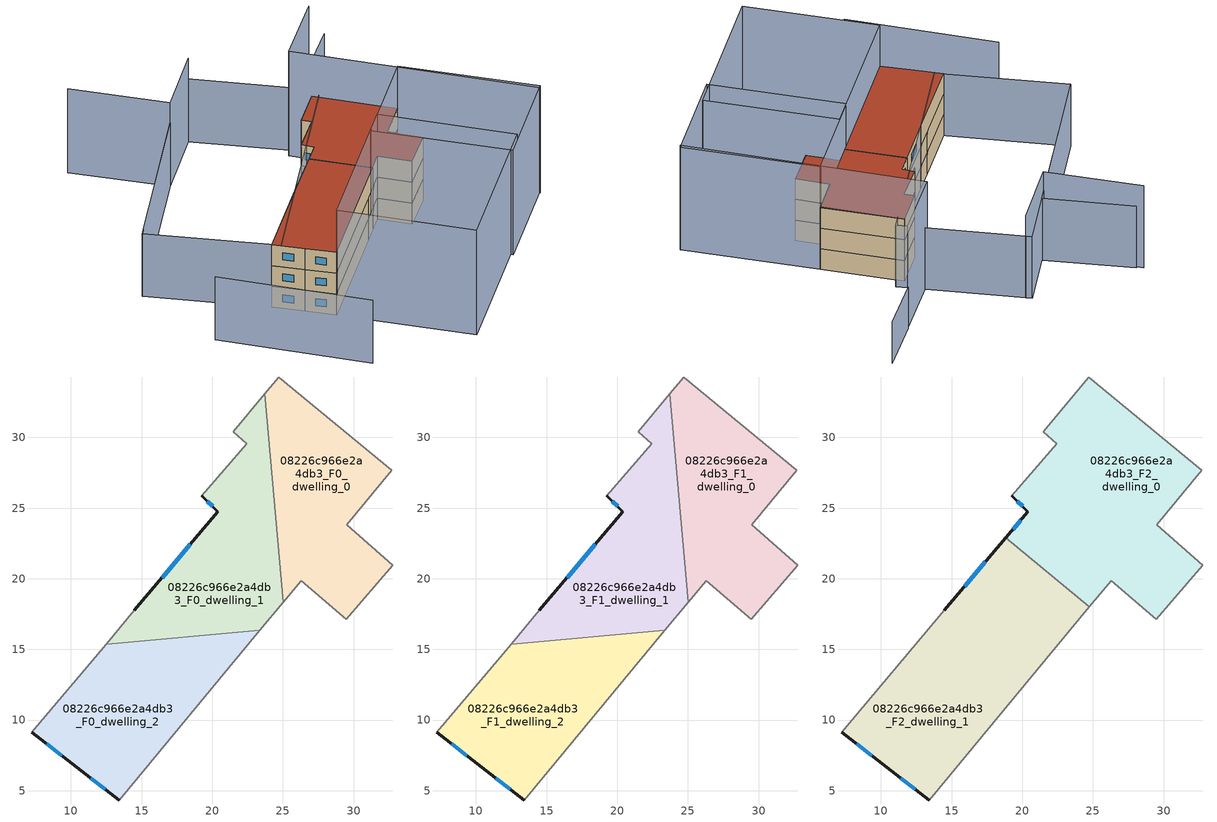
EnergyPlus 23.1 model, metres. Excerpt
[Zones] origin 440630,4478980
08226c966e2a4db3_F0_dwelling_0
 floor ground (EU_floor_Construction): 32.72,27.67 29.54,23.81 32.79,20.97 29.48,17.15 26.28,19.86 25.02,18.33 23.72,33.08 24.72,34.28 z0
 wall adiabatic (EU_wall_Construction): 25.02,18.33 26.28,19.86 29.48,17.15 32.79,20.97 29.54,23.81 32.72,27.67 24.72,34.28 23.72,33.08 z0:3
 wall to 08226c966e2a4db3_F0_dwelling_1 (EU_wall_Construction): 23.72,33.08 25.02,18.33 z0:3
08226c966e2a4db3_F0_dwelling_1
 floor ground (EU_floor_Construction): 23.72,33.08 25.02,18.33 23.37,16.34 12.48,15.38 14.49,17.76 20.41,24.75 19.26,25.86 22.44,29.57 21.5,30.42 z0
 wall outside (EU_wall_Construction): 19.26,25.86 20.41,24.75 14.49,17.76 z0:3
 wall adiabatic (EU_wall_Construction): 23.72,33.08 21.5,30.42 22.44,29.57 19.26,25.86 / 23.37,16.34 25.02,18.33 / 14.49,17.76 12.48,15.38 z0:3
 wall to 08226c966e2a4db3_F0_dwelling_2 (EU_wall_Construction): 12.48,15.38 23.37,16.34 z0:3
 window (EU_Window_Construction): 18.45,22.44 16.45,20.08 / 19.64,25.5 20.03,25.12 z0.99:2.01
08226c966e2a4db3_F0_dwelling_2
 floor ground (EU_floor_Construction): 23.37,16.34 13.43,4.34 10.4,6.66 7.22,9.13 12.48,15.38 z0
 wall outside (EU_wall_Construction): 7.22,9.13 10.4,6.66 13.43,4.34 z0:3
 wall adiabatic (EU_wall_Construction): 13.43,4.34 23.37,16.34 / 12.48,15.38 7.22,9.13 z0:3
 window (EU_Window_Construction): 11.4,5.89 12.42,5.11 / 8.27,8.31 9.35,7.48 z0.99:2.01
08226c966e2a4db3_F1_dwelling_0
 floor to 08226c966e2a4db3_F0_dwelling_0 (EU_floor_Construction): 32.72,27.67 29.54,23.81 32.79,20.97 29.48,17.15 26.28,19.86 25.02,18.33 23.72,33.08 24.72,34.28 z3
 wall adiabatic (EU_wall_Construction): 25.02,18.33 26.28,19.86 29.48,17.15 32.79,20.97 29.54,23.81 32.72,27.67 24.72,34.28 23.72,33.08 z3:6
 wall to 08226c966e2a4db3_F1_dwelling_1 (EU_wall_Construction): 23.72,33.08 25.02,18.33 z3:6
08226c966e2a4db3_F1_dwelling_1
 floor to 08226c966e2a4db3_F0_dwelling_1 (EU_floor_Construction): 23.72,33.08 25.02,18.33 23.37,16.34 12.48,15.38 14.49,17.76 20.41,24.75 19.26,25.86 22.44,29.57 21.5,30.42 z3
 wall outside (EU_wall_Construction): 19.26,25.86 20.41,24.75 14.49,17.76 z3:6
 wall adiabatic (EU_wall_Construction): 23.72,33.08 21.5,30.42 22.44,29.57 19.26,25.86 / 23.37,16.34 25.02,18.33 / 14.49,17.76 12.48,15.38 z3:6
 wall to 08226c966e2a4db3_F1_dwelling_2 (EU_wall_Construction): 12.48,15.38 23.37,16.34 z3:6
 window (EU_Window_Construction): 18.45,22.44 16.45,20.08 / 19.64,25.5 20.03,25.12 z3.99:5.01
08226c966e2a4db3_F1_dwelling_2
 floor to 08226c966e2a4db3_F0_dwelling_2 (EU_floor_Construction): 23.37,16.34 13.43,4.34 10.4,6.66 7.22,9.13 12.48,15.38 z3
 wall outside (EU_wall_Construction): 7.22,9.13 10.4,6.66 13.43,4.34 z3:6
 wall adiabatic (EU_wall_Construction): 13.43,4.34 23.37,16.34 / 12.48,15.38 7.22,9.13 z3:6
 window (EU_Window_Construction): 11.4,5.89 12.42,5.11 / 8.27,8.31 9.35,7.48 z3.99:5.01
08226c966e2a4db3_F2_dwelling_0
 floor to 08226c966e2a4db3_F1_dwelling_0 (EU_floor_Construction): 32.72,27.67 29.54,23.81 32.79,20.97 29.48,17.15 26.28,19.86 25.02,18.33 23.72,33.08 24.72,34.28 z6
 floor to 08226c966e2a4db3_F1_dwelling_1 (EU_floor_Construction): 23.72,33.08 25.02,18.33 24.76,18.02 18.84,22.91 20.41,24.75 19.26,25.86 22.44,29.57 21.5,30.42 z6
 wall outside (EU_wall_Construction): 19.26,25.86 20.41,24.75 18.84,22.91 z6:9
 wall adiabatic (EU_wall_Construction): 24.76,18.02 26.28,19.86 29.48,17.15 32.79,20.97 29.54,23.81 32.72,27.67 24.72,34.28 21.5,30.42 22.44,29.57 19.26,25.86 z6:9
 wall to 08226c966e2a4db3_F2_dwelling_1 (EU_wall_Construction): 18.84,22.91 24.76,18.02 z6:9
 window (EU_Window_Construction): 19.89,24.14 19.36,23.52 / 19.64,25.5 20.03,25.12 z6.99:8.01
 roof outside (EU_roof_Construction): 29.48,17.15 32.79,20.97 29.54,23.81 32.72,27.67 24.72,34.28 21.5,30.42 22.44,29.57 19.26,25.86 20.41,24.75 18.84,22.91 24.76,18.02 26.28,19.86 z9
08226c966e2a4db3_F2_dwelling_1
 floor to 08226c966e2a4db3_F1_dwelling_1 (EU_floor_Construction): 24.76,18.02 23.37,16.34 12.48,15.38 14.49,17.76 18.84,22.91 z6
 floor to 08226c966e2a4db3_F1_dwelling_2 (EU_floor_Construction): 23.37,16.34 13.43,4.34 10.4,6.66 7.22,9.13 12.48,15.38 z6
 wall outside (EU_wall_Construction): 7.22,9.13 10.4,6.66 13.43,4.34 / 18.84,22.91 14.49,17.76 z6:9
 wall adiabatic (EU_wall_Construction): 13.43,4.34 24.76,18.02 / 14.49,17.76 7.22,9.13 z6:9
 window (EU_Window_Construction): 11.4,5.89 12.42,5.11 / 8.27,8.31 9.35,7.48 / 17.4,21.2 15.93,19.47 z6.99:8.01
 roof outside (EU_roof_Construction): 13.43,4.34 24.76,18.02 18.84,22.91 14.49,17.76 7.22,9.13 10.4,6.66 z9
shading: 45.83,16.33 22.58,36.05 / 22.58,36.05 28.73,43.29 / 13.42,4.35 26.29,19.86 / 26.29,19.86 39.28,9.08 / 39.28,9.08 26.42,-6.43 / 26.42,-6.43 13.42,4.35 / 32.72,27.67 46,16.7 / 46,16.7 37.42,6.31 / 37.42,6.31 24.14,17.27 / 24.14,17.27 32.72,27.67 z0:15; -1.6,6.08 12.92,-6.29 / -1.35,43.99 8.06,37.56 / 8.06,37.56 -4.94,18.53 / -5.46,17.78 12.58,44.22 / 12.58,44.22 26.2,34.92 / 26.2,34.92 8.16,8.49 / 8.16,8.49 -5.46,17.78 z0:9; 28.63,43.33 33.51,48.95 z0:6; 13.25,43.74 7.36,36.53 / 7.36,36.53 -2.21,44.34 z0:12
[Building]
EU S2 Campaign: North Axis=0; Terrain=City; Solar Distribution=FullExterior
[Site:Location]
Madrid: Latitude=40.5; Longitude=-3.5; Time Zone=1; Elevation=609
[SizingPeriod:WeatherFileDays]
AnnualSizingPeriod: Begin Month=1; Begin Day of Month=1; End Month=12; End Day of Month=31; Day of Week for Start Day=Monday; Use Weather File Daylight Saving Period=No; Use Weather File Rain and Snow Indicators=No
[MATERIAL]
EU_InternalMass_Material: Roughness=MediumRough; Thickness=0.1; Conductivity=1; Density=1800; Specific Heat=900; Thermal Absorptance=0.9; Solar Absorptance=0.7; Visible Absorptance=0.7
[MATERIAL:NOMASS] Roughness=MediumRough; Thermal Absorptance=0.9; Solar Absorptance=0.7; Visible Absorptance=0.7
Name | Thermal Resistance
EU_wall_NoMass | 0.609216
EU_roof_NoMass | 0.513268
EU_floor_NoMass | 0.568163
[WINDOWMATERIAL:SIMPLEGLAZINGSYSTEM]
EU_Window_SimpleGlazing: UFactor=5.50606; Solar Heat Gain Coefficient=0.85; Visible Transmittance=0.85
[CONSTRUCTION]
EU_wall_Construction: EU_wall_NoMass
EU_roof_Construction: EU_roof_NoMass
EU_floor_Construction: EU_floor_NoMass
EU_Window_Construction: EU_Window_SimpleGlazing
EU_InternalMass_Construction: EU_InternalMass_Material
[ZONE] Type=1; Multiplier=1; Ceiling Height=autocalculate; Floor Area=autocalculate; Part of Total Floor Area=Yes
Name | Volume
08226c966e2a4db3_F0_dwelling_0; 08226c966e2a4db3_F1_dwelling_0 | 277.83
08226c966e2a4db3_F2_dwelling_0 | 416.74
08226c966e2a4db3_F0_dwelling_1; 08226c966e2a4db3_F1_dwelling_1 | 277.838
08226c966e2a4db3_F2_dwelling_1 | 416.739
08226c966e2a4db3_F0_dwelling_2; 08226c966e2a4db3_F1_dwelling_2 | 277.831
[INTERNALMASS] Construction=EU_InternalMass_Construction
Name | Zone or ZoneList | Surface Area
08226c966e2a4db3_F0_dwelling_0_EU_InternalMass | 08226c966e2a4db3_F0_dwelling_0 | 92.6097
08226c966e2a4db3_F0_dwelling_1_EU_InternalMass | 08226c966e2a4db3_F0_dwelling_1 | 92.6136
08226c966e2a4db3_F0_dwelling_2_EU_InternalMass | 08226c966e2a4db3_F0_dwelling_2 | 92.6106
08226c966e2a4db3_F1_dwelling_0_EU_InternalMass | 08226c966e2a4db3_F1_dwelling_0 | 92.6097
08226c966e2a4db3_F1_dwelling_1_EU_InternalMass | 08226c966e2a4db3_F1_dwelling_1 | 92.6136
08226c966e2a4db3_F1_dwelling_2_EU_InternalMass | 08226c966e2a4db3_F1_dwelling_2 | 92.6106
08226c966e2a4db3_F2_dwelling_0_EU_InternalMass | 08226c966e2a4db3_F2_dwelling_0 | 138.913
08226c966e2a4db3_F2_dwelling_1_EU_InternalMass | 08226c966e2a4db3_F2_dwelling_1 | 138.913
[OTHEREQUIPMENT] Fuel Type=Electricity; Design Level Calculation Method=Watts/Area; Power per Zone Floor Area=1; Fraction Latent=0; Fraction Radiant=0; Fraction Lost=0; Carbon Dioxide Generation Rate=0; EndUse Subcategory=EU_Step8_InternalGains
Name | Zone or ZoneList or Space or SpaceList | Schedule
EU_Step8_InternalGain_08226c966e2a4db3_F0_dwelling_0_f000 | 08226c966e2a4db3_F0_dwelling_0 | EU_Step8_GainSchedule_08226c966e2a4db3_F0_dwelling_0_f000
EU_Step8_InternalGain_08226c966e2a4db3_F0_dwelling_1_f000 | 08226c966e2a4db3_F0_dwelling_1 | EU_Step8_GainSchedule_08226c966e2a4db3_F0_dwelling_1_f000
EU_Step8_InternalGain_08226c966e2a4db3_F0_dwelling_2_f000 | 08226c966e2a4db3_F0_dwelling_2 | EU_Step8_GainSchedule_08226c966e2a4db3_F0_dwelling_2_f000
EU_Step8_InternalGain_08226c966e2a4db3_F1_dwelling_0_f000 | 08226c966e2a4db3_F1_dwelling_0 | EU_Step8_GainSchedule_08226c966e2a4db3_F1_dwelling_0_f000
EU_Step8_InternalGain_08226c966e2a4db3_F1_dwelling_1_f000 | 08226c966e2a4db3_F1_dwelling_1 | EU_Step8_GainSchedule_08226c966e2a4db3_F1_dwelling_1_f000
EU_Step8_InternalGain_08226c966e2a4db3_F1_dwelling_2_f000 | 08226c966e2a4db3_F1_dwelling_2 | EU_Step8_GainSchedule_08226c966e2a4db3_F1_dwelling_2_f000
EU_Step8_InternalGain_08226c966e2a4db3_F2_dwelling_0_f000 | 08226c966e2a4db3_F2_dwelling_0 | EU_Step8_GainSchedule_08226c966e2a4db3_F2_dwelling_0_f000
EU_Step8_InternalGain_08226c966e2a4db3_F2_dwelling_1_f000 | 08226c966e2a4db3_F2_dwelling_1 | EU_Step8_GainSchedule_08226c966e2a4db3_F2_dwelling_1_f000
[ZONEVENTILATION:DESIGNFLOWRATE] Schedule=EU_AlwaysOn; Design Flow Rate Calculation Method=AirChanges/Hour; Air Changes per Hour=0.752966; Ventilation Type=Natural; Fan Pressure Rise=0; Fan Total Efficiency=1; Constant Term Coefficient=1; Temperature Term Coefficient=0; Velocity Term Coefficient=0; Velocity Squared Term Coefficient=0; Minimum Indoor Temperature=-100; Maximum Indoor Temperature=100; Delta Temperature=-100; Minimum Outdoor Temperature=-100; Maximum Outdoor Temperature=100; Maximum Wind Speed=40
Name | Zone or ZoneList or Space or SpaceList
EU_ConstantAir_08226c966e2a4db3_F0_dwelling_0 | 08226c966e2a4db3_F0_dwelling_0
EU_ConstantAir_08226c966e2a4db3_F0_dwelling_1 | 08226c966e2a4db3_F0_dwelling_1
EU_ConstantAir_08226c966e2a4db3_F0_dwelling_2 | 08226c966e2a4db3_F0_dwelling_2
EU_ConstantAir_08226c966e2a4db3_F1_dwelling_0 | 08226c966e2a4db3_F1_dwelling_0
EU_ConstantAir_08226c966e2a4db3_F1_dwelling_1 | 08226c966e2a4db3_F1_dwelling_1
EU_ConstantAir_08226c966e2a4db3_F1_dwelling_2 | 08226c966e2a4db3_F1_dwelling_2
EU_ConstantAir_08226c966e2a4db3_F2_dwelling_0 | 08226c966e2a4db3_F2_dwelling_0
EU_ConstantAir_08226c966e2a4db3_F2_dwelling_1 | 08226c966e2a4db3_F2_dwelling_1
[HVACTEMPLATE:THERMOSTAT] Constant Heating Setpoint=20; Constant Cooling Setpoint=50
EU_HeatOnly_08226c966e2a4db3_F0_dwelling_0; EU_HeatOnly_08226c966e2a4db3_F0_dwelling_1; EU_HeatOnly_08226c966e2a4db3_F0_dwelling_2; EU_HeatOnly_08226c966e2a4db3_F1_dwelling_0; EU_HeatOnly_08226c966e2a4db3_F1_dwelling_1; EU_HeatOnly_08226c966e2a4db3_F1_dwelling_2; EU_HeatOnly_08226c966e2a4db3_F2_dwelling_0; EU_HeatOnly_08226c966e2a4db3_F2_dwelling_1
[HVACTEMPLATE:ZONE:IDEALLOADSAIRSYSTEM] System Availability Schedule=EU_AlwaysOn; Maximum Heating Supply Air Temperature=50; Minimum Cooling Supply Air Temperature=13; Maximum Heating Supply Air Humidity Ratio=0.0156; Minimum Cooling Supply Air Humidity Ratio=0.0077; Heating Limit=NoLimit; Cooling Limit=NoLimit; Heating Availability Schedule=EU_AlwaysOn; Cooling Availability Schedule=EU_CoolingOff; Dehumidification Control Type=ConstantSensibleHeatRatio; Cooling Sensible Heat Ratio=0.7; Dehumidification Setpoint=60; Humidification Control Type=None; Humidification Setpoint=30; Outdoor Air Method=None; Outdoor Air Flow Rate per Person=0.00944; Outdoor Air Flow Rate per Zone Floor Area=0; Outdoor Air Flow Rate per Zone=0; Demand Controlled Ventilation Type=None; Outdoor Air Economizer Type=NoEconomizer; Heat Recovery Type=None; Sensible Heat Recovery Effectiveness=0.7; Latent Heat Recovery Effectiveness=0.65
Name | Template Thermostat
08226c966e2a4db3_F0_dwelling_0 | EU_HeatOnly_08226c966e2a4db3_F0_dwelling_0
08226c966e2a4db3_F0_dwelling_1 | EU_HeatOnly_08226c966e2a4db3_F0_dwelling_1
08226c966e2a4db3_F0_dwelling_2 | EU_HeatOnly_08226c966e2a4db3_F0_dwelling_2
08226c966e2a4db3_F1_dwelling_0 | EU_HeatOnly_08226c966e2a4db3_F1_dwelling_0
08226c966e2a4db3_F1_dwelling_1 | EU_HeatOnly_08226c966e2a4db3_F1_dwelling_1
08226c966e2a4db3_F1_dwelling_2 | EU_HeatOnly_08226c966e2a4db3_F1_dwelling_2
08226c966e2a4db3_F2_dwelling_0 | EU_HeatOnly_08226c966e2a4db3_F2_dwelling_0
08226c966e2a4db3_F2_dwelling_1 | EU_HeatOnly_08226c966e2a4db3_F2_dwelling_1
[SIZING:ZONE] Zone Cooling Design Supply Air Temperature Input Method=SupplyAirTemperature; Zone Cooling Design Supply Air Temperature=13; Zone Heating Design Supply Air Temperature Input Method=SupplyAirTemperature; Zone Heating Design Supply Air Temperature=50; Zone Cooling Design Supply Air Humidity Ratio=0.008; Zone Heating Design Supply Air Humidity Ratio=0.008; Cooling Design Air Flow Method=DesignDay; Cooling Design Air Flow Rate=0; Cooling Minimum Air Flow per Zone Floor Area=0.000762; Cooling Minimum Air Flow=0; Cooling Minimum Air Flow Fraction=0.2; Heating Design Air Flow Method=DesignDay; Heating Design Air Flow Rate=0; Heating Maximum Air Flow per Zone Floor Area=0.002032; Heating Maximum Air Flow=0.141576; Heating Maximum Air Flow Fraction=0.3; Account for Dedicated Outdoor Air System=No; Dedicated Outdoor Air System Control Strategy=NeutralSupplyAir; Dedicated Outdoor Air Low Setpoint Temperature for Design=autosize; Dedicated Outdoor Air High Setpoint Temperature for Design=autosize; Zone Load Sizing Method=Sensible Load Only No Latent Load; Zone Latent Cooling Design Supply Air Humidity Ratio Input Method=HumidityRatioDifference; Zone Cooling Design Supply Air Humidity Ratio Difference=0.005; Zone Latent Heating Design Supply Air Humidity Ratio Input Method=HumidityRatioDifference; Zone Humidification Design Supply Air Humidity Ratio Difference=0.005
08226c966e2a4db3_F0_dwelling_0; 08226c966e2a4db3_F0_dwelling_1; 08226c966e2a4db3_F0_dwelling_2; 08226c966e2a4db3_F1_dwelling_0; 08226c966e2a4db3_F1_dwelling_1; 08226c966e2a4db3_F1_dwelling_2; 08226c966e2a4db3_F2_dwelling_0; 08226c966e2a4db3_F2_dwelling_1
[SCHEDULE:CONSTANT]
Name | Hourly Value
EU_AlwaysOn | 1
EU_CoolingOff | 0
[SCHEDULE:FILE] Column Number=1; Rows to Skip at Top=0; Number of Hours of Data=8760; Column Separator=Comma; Interpolate to Timestep=No; Minutes per Item=60; Adjust Schedule for Daylight Savings=Yes
Name | File
EU_Step8_GainSchedule_08226c966e2a4db3_F0_dwelling_0_f000 | ../../schedules/08226c966e2a4db3/08226c966e2a4db3_F0_dwelling_0_f000_gain.csv
EU_Step8_GainSchedule_08226c966e2a4db3_F0_dwelling_1_f000 | ../../schedules/08226c966e2a4db3/08226c966e2a4db3_F0_dwelling_1_f000_gain.csv
EU_Step8_GainSchedule_08226c966e2a4db3_F0_dwelling_2_f000 | ../../schedules/08226c966e2a4db3/08226c966e2a4db3_F0_dwelling_2_f000_gain.csv
EU_Step8_GainSchedule_08226c966e2a4db3_F1_dwelling_0_f000 | ../../schedules/08226c966e2a4db3/08226c966e2a4db3_F1_dwelling_0_f000_gain.csv
EU_Step8_GainSchedule_08226c966e2a4db3_F1_dwelling_1_f000 | ../../schedules/08226c966e2a4db3/08226c966e2a4db3_F1_dwelling_1_f000_gain.csv
EU_Step8_GainSchedule_08226c966e2a4db3_F1_dwelling_2_f000 | ../../schedules/08226c966e2a4db3/08226c966e2a4db3_F1_dwelling_2_f000_gain.csv
EU_Step8_GainSchedule_08226c966e2a4db3_F2_dwelling_0_f000 | ../../schedules/08226c966e2a4db3/08226c966e2a4db3_F2_dwelling_0_f000_gain.csv
EU_Step8_GainSchedule_08226c966e2a4db3_F2_dwelling_1_f000 | ../../schedules/08226c966e2a4db3/08226c966e2a4db3_F2_dwelling_1_f000_gain.csv
